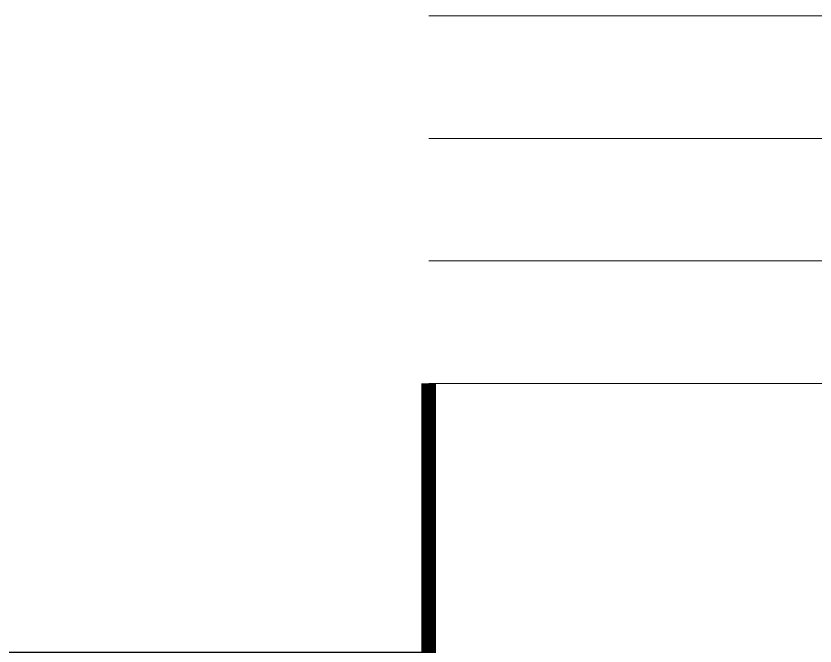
# Model space of a CAD drawing. Extents: x 5031545 to 5313844, y -886381 to -283477.
# Drawn here: x 5116737.9 to 5117172.8, y -848436.3 to -848093.3 of the extents above; entities that cross this region are included whole.
import ezdxf

# ---------------------------------------------------------------- set-up
doc = ezdxf.new("R2010")
doc.units = 0
doc.header["$LTSCALE"] = 1000
doc.header["$MEASUREMENT"] = 0
doc.linetypes.add('DASH', pattern=[0.35, 0.25, -0.1])
doc.layers.get('0').update_dxf_attribs({"linetype": 'CONTINUOUS'})
doc.layers.add('$RECOVER_210609100354-0', color=7, linetype='CONTINUOUS')
doc.layers.add('平面-栏杆', color=56, linetype='CONTINUOUS', lineweight=15)
doc.layers.add('平面-看线', color=252, linetype='CONTINUOUS', lineweight=15)

# ---------------------------------------------------------------- blocks, each defined once
blk = doc.blocks.new('A$C547B2CCF')
at = {"layer": '$RECOVER_210609100354-0', "color": 252, "const_width": 8}
blk.add_lwpolyline([(40649.99, 1900), (40649.99, 1750), (40349.99, 1750), (40349.99, 1900)], dxfattribs=at)
at = {"layer": '平面-栏杆', "color": 252}
for points in [[(40649.99, 2033.33), (45150, 2033.33)], [(40649.99, 1966.67), (45150, 1966.67)]]:
    blk.add_lwpolyline(points, dxfattribs=at)
at = {"layer": '平面-看线', "color": 252}
blk.add_lwpolyline([(40649.99, 2100), (45150, 2100)], dxfattribs=at)
at = {"layer": '平面-看线', "color": 252, "linetype": 'DASH'}
blk.add_lwpolyline([(40649.99, 1900), (45150, 1900)], dxfattribs=at)

msp = doc.modelspace()

# ---------------------------------------------------------------- block references
at = {"color": 2}
msp.add_blockref('A$C547B2CCF', (5076312.57, -850193.34), dxfattribs=at)

doc.saveas('drawing.dxf')
